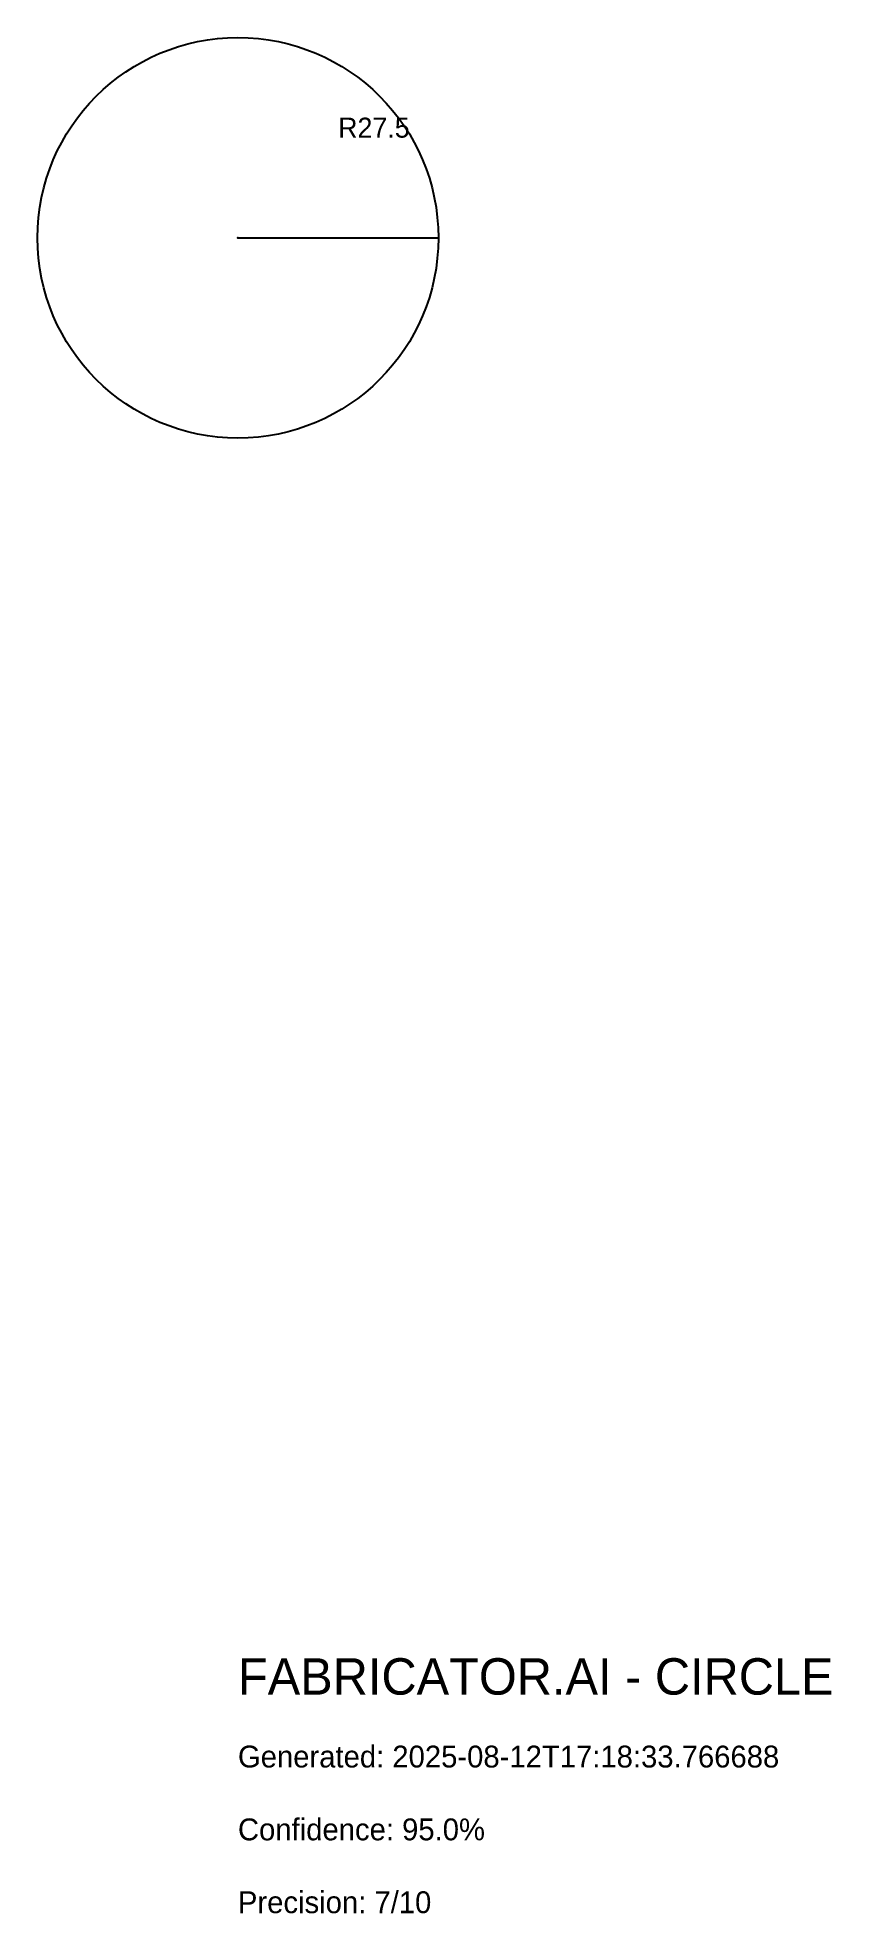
# Model space of a CAD drawing. Header units: metres. Extents: x -28 to 81, y -230 to 28.
import ezdxf

# ---------------------------------------------------------------- set-up
doc = ezdxf.new("R2010")
doc.units = ezdxf.units.M
doc.layers.add('FABRICATOR_AI', color=1, linetype='Continuous')

msp = doc.modelspace()

# ---------------------------------------------------------------- linework, layer by layer
at = {"layer": 'FABRICATOR_AI', "color": 1}
msp.add_line((0, 0), (27.5, 0), dxfattribs=at)
msp.add_circle((0, 0), 27.5, dxfattribs=at)
msp.add_point((0, 0), dxfattribs=at)

# ---------------------------------------------------------------- texts
for s, height, p in [('R27.5', 2.75, (13.75, 13.75)), ('FABRICATOR.AI - CIRCLE', 5, (0, -200)), ('Generated: 2025-08-12T17:18:33.766688', 3, (0, -210)), ('Confidence: 95.0%', 3, (0, -220)), ('Precision: 7/10', 3, (0, -230))]:
    msp.add_text(s, height=height, dxfattribs=at).set_placement(p)

doc.saveas('drawing.dxf')
